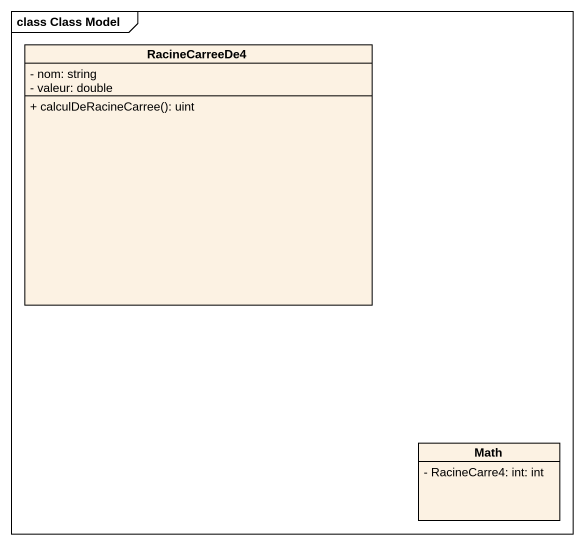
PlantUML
@startuml
mainframe class Class Model
hide circle
hide empty members
skinparam classAttributeIconSize 0
class RacineCarreeDe4 {
  - nom: string
  - valeur: double
  + calculDeRacineCarree(): uint
}
class Math {
  - RacineCarre4: int: int
}
@enduml
